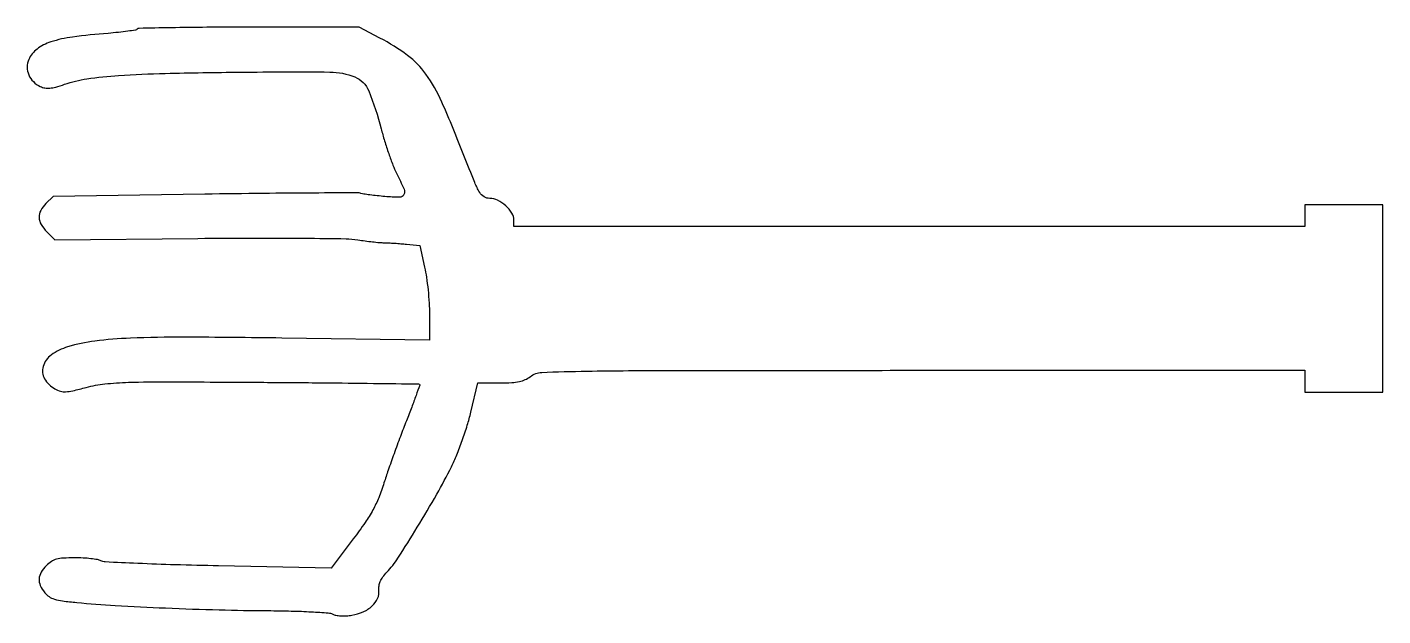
# Model space of a CAD drawing. Extents: x 0 to 434, y 0 to 189.
import ezdxf

# ---------------------------------------------------------------- set-up
doc = ezdxf.new("R2010")
doc.units = 0

msp = doc.modelspace()

# ---------------------------------------------------------------- linework, layer by layer
msp.add_lwpolyline([(35.483907, 188.14726, -0.157813), (34.937758, 187.866447, -0.005189), (32.482313, 187.491578, -0.009449), (29.538869, 187.130014, -0.006381), (26.16998, 186.82407, 0.012634), (14.807072, 185.648724, 0.047664), (7.837565, 184.063893, 0.081945), (3.462785, 181.773116, 0.124988), (0.793948, 178.44711, 0.108756), (0.277429, 176.034022, 0.099788), (0.794239, 173.544808, 0.095415), (2.267823, 171.362354, 0.090025), (4.474217, 169.829794, 0.061648), (5.989814, 169.353672, 0.06753), (7.528578, 169.282238, 0.047099), (9.439803, 169.635147, 0.014485), (12.238945, 170.518505, -0.047901), (19.401377, 172.26313, -0.018572), (29.563866, 173.345009, -0.011755), (44.490025, 174.023289, -0.003063), (68.5, 174.402133, -0.004095), (97.120735, 174.443973, -0.094097), (105.116557, 172.869965, -0.204995), (109.546536, 168.431131, -0.031463), (113.523031, 156.314382, 0.010838), (114.626443, 152.416701, 0.009067), (115.961289, 148.329666, 0.009176), (117.318454, 144.636569, 0.024631), (118.459351, 142.080217, -0.013128), (120.863029, 137.010959, -0.222794), (120.823577, 135.210856, -0.287397), (119.446709, 134.365278, -0.020463), (114.75, 134.599772, -0.004614), (112.253524, 134.850342, -0.005619), (109.921369, 135.132737, -0.004768), (107.96726, 135.410656, -0.038851), (107.088704, 135.61495, 0.077669), (105.947254, 135.788757, 0.000263), (91.830991, 135.72601, 0.001435), (75.841949, 135.600656, 0.000898), (57.12937, 135.36663), (8.581331, 134.67224), (6.290666, 132.381575, 0.074011), (4.635872, 130.148051, 0.131084), (4.118482, 127.930445, 0.125064), (4.767348, 125.676547, 0.064152), (6.575509, 123.333582), (9.151018, 120.758073), (54.92016, 121.219686, -0.001941), (72.887688, 121.33113, -0.002759), (88.860986, 121.280041, -0.001621), (102.296813, 121.119365, -0.03781), (106.094651, 120.77363, 0.007306), (108.38411, 120.423497, 0.006341), (110.793429, 120.12207, 0.006392), (112.981844, 119.904714, 0.018571), (114.5, 119.830152, -0.009587), (115.943976, 119.785217, -0.004252), (117.847049, 119.673213, -0.004207), (119.861118, 119.520448, -0.005664), (121.681444, 119.346179), (125.862888, 118.898015), (127.431444, 112.001602, -0.019701), (128.033434, 108.771293, -0.010356), (128.539237, 104.71762, -0.010287), (128.886367, 100.537407, -0.015571), (129, 96.889391), (129, 88.673593), (81.75, 89.322824, 0.002237), (50.623786, 89.611259, 0.011467), (33.352984, 89.297938, 0.02071), (21.988561, 88.358385, 0.042393), (13.247106, 86.507652, 0.082702), (8.027686, 83.932068, 0.164968), (5.381366, 80.228183, 0.209852), (5.852867, 76.328347, 0.132088), (9.187135, 73.06844, 0.056938), (10.940626, 72.3318, 0.082912), (12.602385, 72.133934, 0.046272), (14.86095, 72.450859, 0.007461), (19.173933, 73.537505, -0.038586), (25.114196, 74.646702, -0.019719), (32.686926, 75.162693, -0.00805), (45.442167, 75.32215, -0.000801), (76, 75.163201, -0.00057), (95.001749, 75.012235, -0.000942), (111.049554, 74.836176, -0.000051), (125.506044, 74.648837, -0.194047), (125.806992, 74.522876, -0.290645), (125.870771, 74.244684, -0.001073), (124.701905, 70.966249, -0.004961), (123.317116, 67.225545, -0.003039), (121.613898, 62.841438, 0.004351), (119.695647, 57.865202, 0.003192), (117.651492, 52.314269, 0.003225), (115.783779, 47.034484, 0.007155), (114.444125, 42.981763, -0.01897), (112.746072, 38.224978, -0.030248), (110.902398, 34.321837, -0.026309), (108.417622, 30.308563, -0.010679), (104.637219, 25.105492), (97.5, 15.710984), (61.54885, 16.427961, -0.00232), (47.644117, 16.769801, -0.003598), (35.649249, 17.206788, -0.001131), (25.272628, 17.683137, -0.111271), (23.864591, 18.072469, 0.081402), (22.807361, 18.433359, 0.013952), (20.698545, 18.727538, 0.014882), (18.178489, 18.931962, 0.012796), (15.520287, 19, 0.012422), (11.816754, 18.907977, 0.053733), (9.646818, 18.564364, 0.079761), (8.044252, 17.841779, 0.050697), (6.454545, 16.545455, 0.061681), (4.761922, 14.374375, 0.119687), (4.114209, 12.286005, 0.121596), (4.50073, 10.155856, 0.064838), (5.911008, 7.860784, 0.075841), (7.292033, 6.602543, 0.072542), (9.005887, 5.790057, 0.041983), (11.59399, 5.22775, 0.009015), (16.161008, 4.714122, 0.008861), (28.445075, 3.77573, 0.003993), (44.589606, 2.959165, 0.003942), (61.719911, 2.365115, 0.005227), (77.315741, 2.110479, -0.004782), (84.786752, 1.995144, -0.007345), (91.251546, 1.738417, -0.004447), (96.590456, 1.400149, -0.105193), (98.032125, 0.982807, 0.080695), (99.059217, 0.630593, 0.02854), (100.609276, 0.455863, 0.02708), (102.388048, 0.454015, 0.02637), (104.172626, 0.643595, 0.064717), (107.770911, 1.708824, 0.083391), (110.64387, 3.605374, 0.098661), (112.401586, 6.045514, 0.137236), (112.814577, 8.69226, -0.071953), (112.849913, 10.067921, -0.062615), (113.268471, 11.448305, -0.052583), (114.098296, 12.882476, -0.030273), (115.370217, 14.423137, 0.043934), (118.897798, 18.941705, 0.006441), (125.097994, 28.783898, 0.007869), (131.351866, 39.371418, 0.014781), (136.012227, 48.145764, 0.018666), (137.699897, 51.911205, 0.01046), (139.482021, 56.60154, 0.010425), (141.086799, 61.422445, 0.016696), (142.231474, 65.605561), (144.467957, 75), (151.59912, 75, 0.012462), (155.307411, 75.09244, 0.038526), (157.791343, 75.409251, 0.055421), (159.649935, 76.014052, 0.06037), (161.272871, 77, -0.157876), (164.889082, 78.333763, -0.00605), (179.377716, 78.740736, -0.003773), (205.87921, 78.964267, -0.000222), (286.407729, 79), (409, 79), (409, 75.5), (409, 72), (421.5, 72), (434, 72), (434, 102), (434, 132), (421.5, 132), (409, 132), (409, 128.5), (409, 125), (282.5, 125), (156, 125), (156, 127.045455, 0.141623), (155.342594, 129.319881, 0.069226), (153.378807, 131.646746, 0.067769), (150.78722, 133.405538, 0.115744), (148.253617, 134, -0.140403), (146.450305, 134.516564, -0.119044), (145.057749, 135.935944, -0.038344), (143.480656, 139.101295, -0.003092), (140.032258, 147.75, 0.010183), (132.933374, 164.845522, 0.051749), (127.841434, 173.793652, 0.077091), (121.999199, 179.763039, 0.040064), (113.158605, 185.332796), (106.5, 188.817275), (71.313927, 188.805898, 0.001721), (57.777781, 188.754917, 0.002793), (46.274603, 188.60773, 0.000443), (36.102418, 188.411726, 0.194346)], format="xyb", close=True)

doc.saveas('drawing.dxf')
